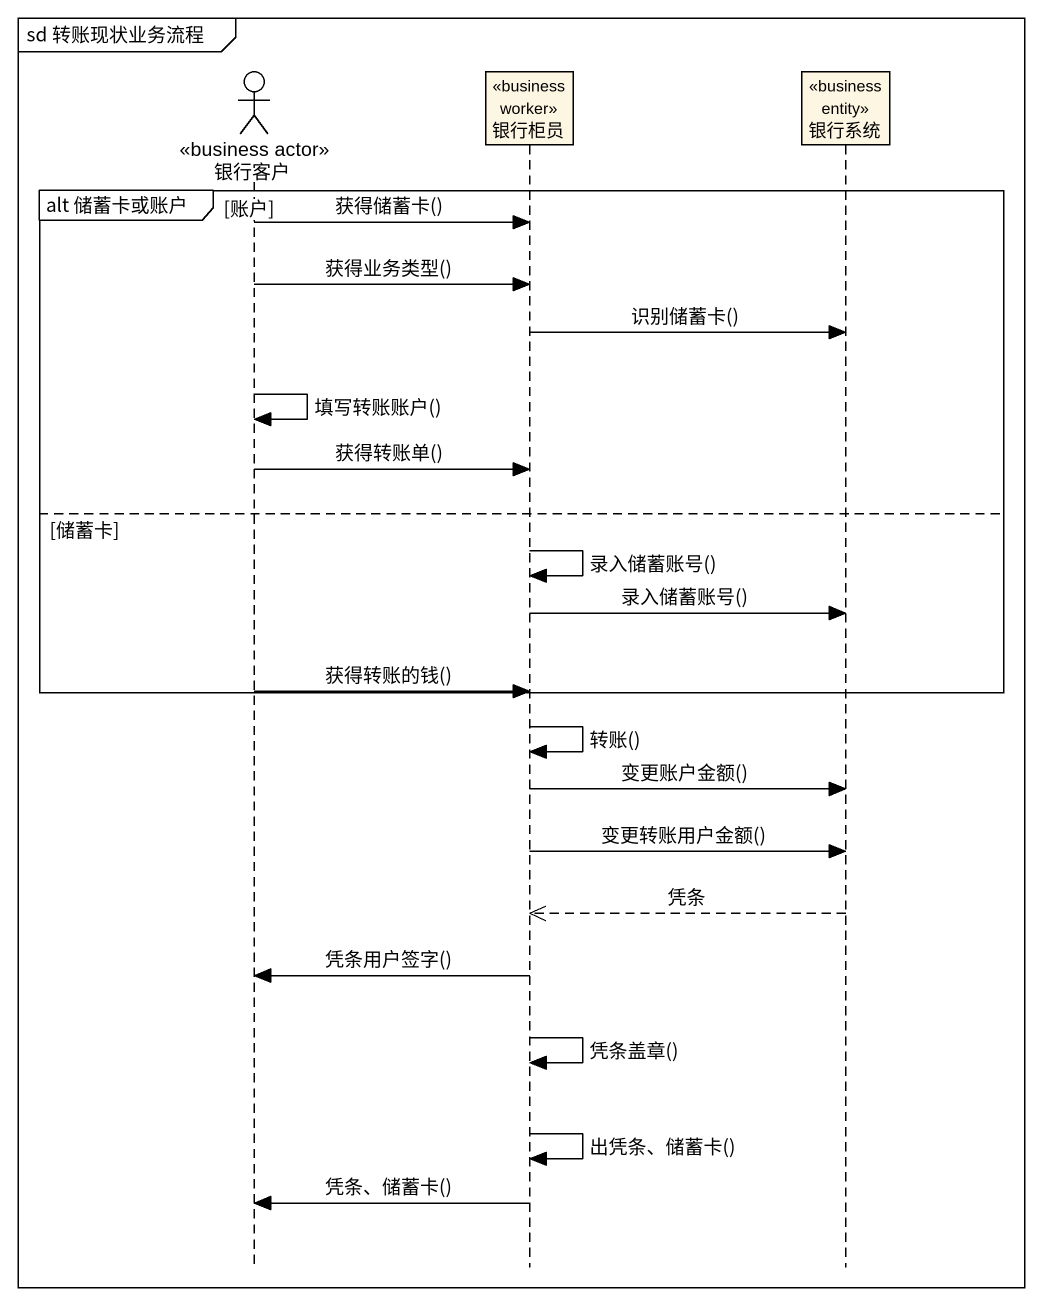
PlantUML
@startuml
mainframe sd 转账现状业务流程
hide footbox
actor 银行客户 <<business actor>>
participant 银行柜员 <<business worker>>
participant 银行系统 <<business entity>>

group alt 储蓄卡或账户 [账户]
  银行客户 -> 银行柜员 : 获得储蓄卡()
  银行客户 -> 银行柜员 : 获得业务类型()
  银行柜员 -> 银行系统 : 识别储蓄卡()
  银行客户 -> 银行客户 : 填写转账账户()
  银行客户 -> 银行柜员 : 获得转账单()
else 储蓄卡
  银行柜员 -> 银行柜员 : 录入储蓄账号()
  银行柜员 -> 银行系统 : 录入储蓄账号()
  银行客户 -> 银行柜员 : 获得转账的钱()
end
银行柜员 -> 银行柜员 : 转账()
银行柜员 -> 银行系统 : 变更账户金额()
银行柜员 -> 银行系统 : 变更转账用户金额()
银行系统 -->> 银行柜员 : 凭条
银行柜员 -> 银行客户 : 凭条用户签字()
银行柜员 -> 银行柜员 : 凭条盖章()
银行柜员 -> 银行柜员 : 出凭条、储蓄卡()
银行柜员 -> 银行客户 : 凭条、储蓄卡()
@enduml
